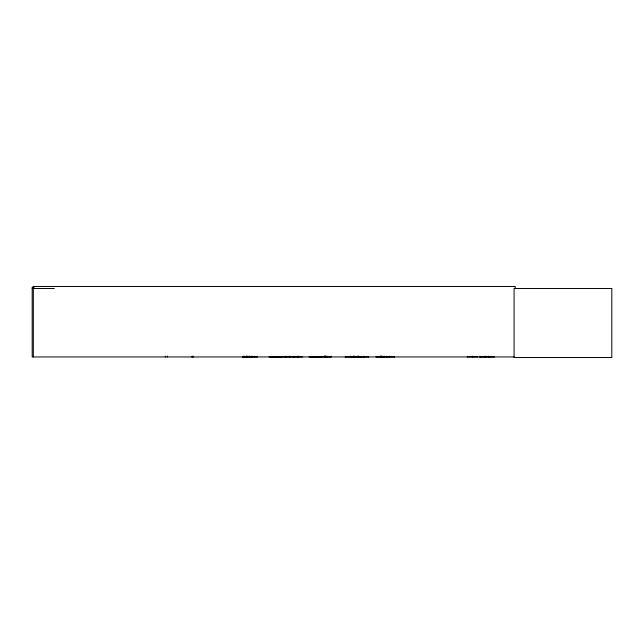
<?xml version="1.0" encoding="UTF-8"?>
<svg xmlns="http://www.w3.org/2000/svg" width="644" height="644" viewBox="0 0 644 644"><rect width="100%" height="100%" fill="white"/><g stroke="black" fill="none" stroke-linecap="round" stroke-linejoin="round"><path stroke-width="0.97" d="M320.511 356.929L320.511 356.382M376.756 356.929L376.764 356.382M387.116 356.929L387.116 356.382M244.229 356.953L257.085 356.865M479.764 356.953L494.133 356.897M345.224 356.953L368.706 356.897M353.83 356.881L353.781 356.237M353.29 356.881L353.274 356.092M386.513 356.881L386.432 356.382M191.783 356.929L192.218 356.881M192.266 356.865L192.29 356.43M242.909 356.808L242.458 356.881M325.961 356.865L325.912 356.092M302.1 356.881L269.232 356.913M353.121 356.881L353.194 356.382M353.564 356.881L353.612 356.43M325.59 356.881L325.502 356.237M34.212 287.192L32.2 287.192L32.2 356.953L514.218 356.953M32.2 288.488L54.289 288.488M269.248 356.502L282.144 356.502M309.265 356.502L322.161 356.502M269.224 356.671L282.169 356.687M309.241 356.671L322.185 356.671M309.249 356.913L330.871 356.929L330.871 356.382M467.351 356.808L477.703 356.881L477.703 356.382M382.134 356.897L382.125 356.237M298.526 356.865L298.51 356.43M394.579 356.881L376.072 356.929L376.08 356.382M386.988 356.881L386.931 356.43L386.883 356.953M361.091 356.881L361.034 356.43M380.998 356.865L381.079 356.237M358.362 356.881L358.33 356.43M329.945 356.865L329.897 356.382M294.638 356.865L294.59 356.382M285.364 356.865L285.324 356.382M484.634 356.865L484.594 356.382M247.948 356.808L247.948 356.43M358.579 356.953L358.475 356.237M387.189 356.881L387.189 356.382M376.829 356.881L376.829 356.382M515.224 288.488L515.224 286.467L33.335 286.467L33.335 356.953M493.884 356.382L493.884 356.953M489.311 356.382L489.311 356.953M488.893 356.237L488.893 356.953M488.571 356.237L488.571 356.953M485.334 356.237L485.334 356.953M485.013 356.237L485.013 356.953M472.704 356.237L472.704 356.953M472.35 356.237L472.35 356.953M467.351 356.382L467.351 356.953M394.209 356.382L394.209 356.953M389.862 356.237L389.862 356.953M389.604 356.237L389.604 356.953M384.162 356.237L384.162 356.953M383.913 356.237L383.913 356.953M381.57 356.382L381.57 356.953M381.441 356.237L381.425 356.953M380.95 356.382L380.918 356.953M380.636 356.092L380.636 356.953M380.387 356.237L380.363 356.953M379.558 356.382L379.558 356.953M368.312 356.382L368.312 356.953M363.965 356.237L363.965 356.953M363.836 356.382L363.836 356.953M363.707 356.237L363.707 356.953M360.986 356.382L360.986 356.953M359.932 356.382L359.932 356.953M358.837 356.237L358.837 356.953M358.265 356.237L358.265 356.953M358.008 356.237L358.008 356.953M357.702 356.237L357.702 356.953M355.15 356.237L355.15 356.953M354.852 356.237L354.852 356.953M354.128 356.382L354.128 356.953M353.661 356.382L353.661 356.953M353.476 356.382L353.476 356.953M351.358 356.382L351.358 356.953M350.634 356.237L350.634 356.953M350.336 356.237L350.336 356.953M345.546 356.382L345.546 356.953M331.129 356.237L331.129 356.953M327.233 356.237L327.241 356.953M326.122 356.382L326.122 356.953M326.049 356.382L326.049 356.953M325.405 356.092L325.405 356.953M324.987 356.237L324.987 356.953M324.673 356.237L324.673 356.953M324.487 356.092L324.487 356.953M320.897 356.382L320.897 356.953M302.173 356.382L302.173 356.953M298.397 356.237L298.373 356.953M298.083 356.237L298.083 356.953M297.254 356.237L297.254 356.953M293.173 356.382L293.173 356.953M289.969 356.382L289.969 356.953M289.607 356.237L289.607 356.953M289.285 356.237L289.285 356.953M286.008 356.237L286.008 356.953M285.686 356.237L285.686 356.953M280.704 356.382L280.704 356.953M257.061 356.382L257.061 356.953M254.38 356.382L254.38 356.953M251.933 356.237L251.933 356.953M251.587 356.237L251.587 356.953M249.848 356.237L249.848 356.953M249.502 356.237L249.502 356.953M247.795 356.092L247.795 356.953M247.054 356.382L247.054 356.953M246.692 356.237L246.692 356.953M246.37 356.092L246.37 356.953M244.374 356.382L244.374 356.953M244.1 356.237L244.1 356.953M243.223 356.092L243.223 356.953M242.981 356.382L242.981 356.953M242.917 356.382L242.917 356.953M193.546 356.237L193.546 356.953M192.709 356.092L192.709 356.953M192.427 356.382L192.363 356.953M167.36 356.092L167.36 356.953M165.347 356.092L165.347 356.953M479.989 356.808L480.022 356.382L479.989 356.808M611.8 288.488L514.089 288.488L514.089 357.533L611.8 357.533L611.8 288.488M381.82 356.953L381.82 356.237L381.771 356.953M330.565 356.953L330.565 356.382L330.533 356.953"/></g></svg>
